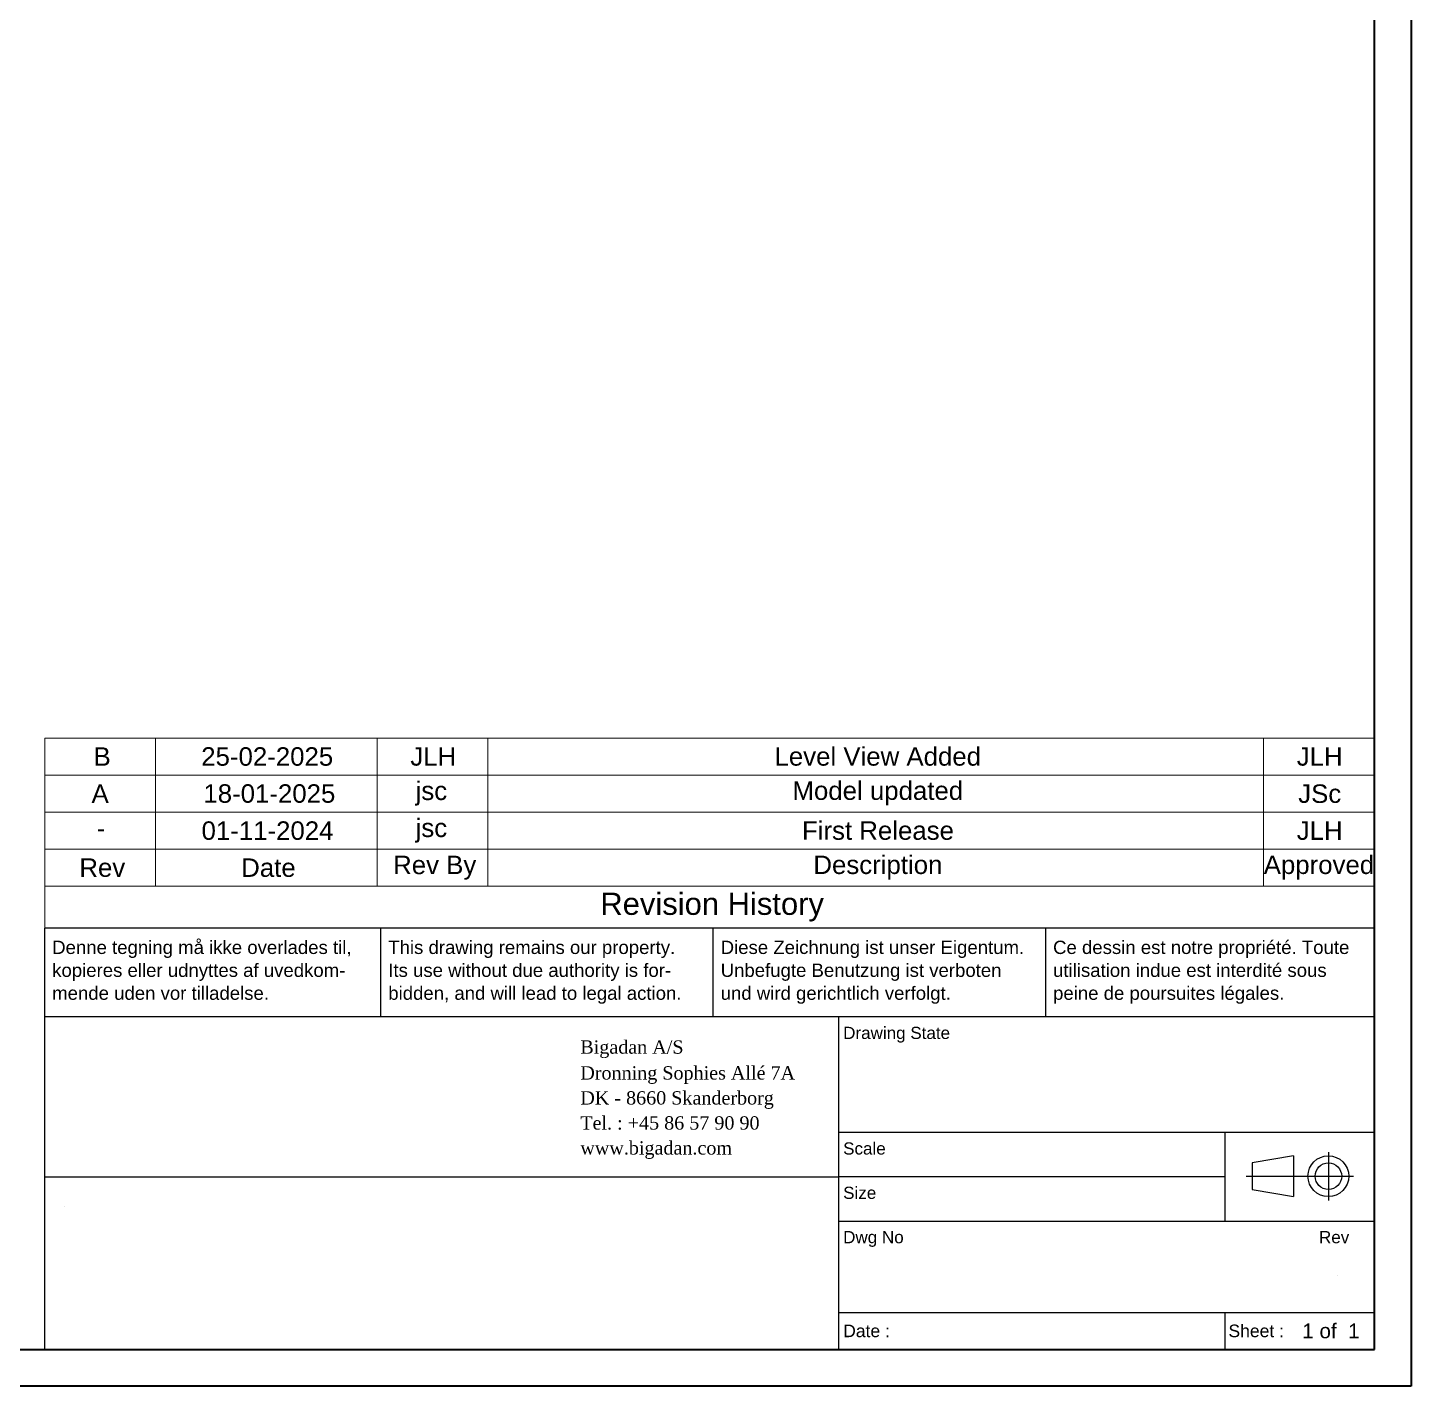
# Model space of a CAD drawing. Header units: millimetres. Extents: x -259789 to 207294, y -77389 to 59400.
# Drawn here: x 65368 to 84100, y 0 to 18384 of the extents above; entities that cross this region are included whole.
import ezdxf
from ezdxf.enums import TextEntityAlignment as Align

# ---------------------------------------------------------------- set-up
doc = ezdxf.new("R2018")
doc.units = ezdxf.units.MM
doc.header["$LTSCALE"] = 100
doc.layers.get('0').update_dxf_attribs({"lineweight": 18})
for name, color, linetype, lineweight in [('Border', 7, 'Continuous', 35), ('Symbol', 7, 'Continuous', 18), ('Title', 7, 'Continuous', 25)]:
    doc.layers.add(name, color=color, linetype=linetype, lineweight=lineweight)
doc.styles.add('Note Text', font='arial.ttf')
doc.styles.get("Standard").update_dxf_attribs({"font": 'arial.ttf'})
doc.styles.add('Text Style150', font='arial.ttf')
doc.styles.add('Text Style72', font='arial.ttf')
doc.styles.add('Text Style85', font='times.ttf')
doc.styles.add('Title', font='arial.ttf')
doc.styles.add('Title150', font='arial.ttf')
doc.styles.add('Title200', font='arial.ttf')

# ---------------------------------------------------------------- blocks, each defined once
blk = doc.blocks.new('Borders Bigadan Border')
at = {"layer": 'Border'}
for p, q in [((841, 594), (841, 0)), ((836, 5), (836, 589)), ((20, 5), (836, 5)), ((841, 0), (0, 0))]:
    blk.add_line(p, q, dxfattribs=at)
blk = doc.blocks.new('Title Blocks Title')
at = {"layer": 'Title'}
for p, q in [((205, 62), (25, 62)), ((25, 50), (25, 62)), ((70.5, 50), (70.5, 62)), ((115.5, 50), (115.5, 62)), ((160.5, 50), (160.5, 62)), ((205, 50), (25, 50)), ((25, 5), (25, 50)), ((132.5, 5), (132.5, 50)), ((205, 34.36), (132.5, 34.36)), ((184.74, 34.36), (184.74, 22.36)), ((25, 28.36), (132.5, 28.36)), ((184.74, 28.36), (132.5, 28.36)), ((132.5, 22.36), (205, 22.36)), ((132.5, 10), (205, 10)), ((184.74, 10), (184.74, 5))]:
    blk.add_line(p, q, dxfattribs=at)
at = {"layer": 'Title', "lineweight": 25}
for p, q in [((194.05, 31.19), (188.45, 30.23)), ((188.45, 30.23), (188.45, 26.63)), ((194.05, 31.19), (194.05, 25.67)), ((198.77, 31.7), (198.77, 25.16)), ((187.65, 28.43), (202.19, 28.43)), ((188.45, 26.63), (194.05, 25.67))]:
    blk.add_line(p, q, dxfattribs=at)
for radius in [2.76, 1.8]:
    blk.add_circle((198.77, 28.43), radius, dxfattribs=at)
at = {"layer": 'Title'}
for s, height, style, p in [('Denne tegning må ikke overlades til,', 1.8, 'Text Style72', (26, 58.5)), ('This drawing remains our property.', 1.8, 'Text Style72', (71.5, 58.5)), ('Diese Zeichnung ist unser Eigentum.', 1.8, 'Text Style72', (116.5, 58.5)), ('Ce dessin est notre propriété. Toute', 1.8, 'Text Style72', (161.5, 58.5)), ('kopieres eller udnyttes af uvedkom-', 1.8, 'Text Style72', (26, 55.4)), ('Its use without due authority is for-', 1.8, 'Text Style72', (71.5, 55.4)), ('Unbefugte Benutzung ist verboten', 1.8, 'Text Style72', (116.5, 55.4)), ('utilisation indue est interdité sous', 1.8, 'Text Style72', (161.5, 55.4)), ('mende uden vor tilladelse.', 1.8, 'Text Style72', (26, 52.3)), ('bidden, and will lead to legal action.', 1.8, 'Text Style72', (71.5, 52.3)), ('und wird gerichtlich verfolgt.', 1.8, 'Text Style72', (116.5, 52.3)), ('peine de poursuites légales.', 1.8, 'Text Style72', (161.5, 52.3)), ('Drawing State', 1.65, 'Title150', (133.08, 47)), ('Bigadan A/S', 1.8, 'Text Style85', (97.5, 45.01)), ('Dronning Sophies Allé 7A', 1.8, 'Text Style85', (97.5, 41.51)), ('DK - 8660 Skanderborg', 1.8, 'Text Style85', (97.5, 38.13)), ('Tel. : +45 86 57 90 90', 1.8, 'Text Style85', (97.5, 34.74)), ('www.bigadan.com', 1.8, 'Text Style85', (97.5, 31.36)), ('Scale', 1.65, 'Title150', (133.08, 31.36)), ('Size', 1.65, 'Title150', (133.08, 25.36)), ('Dwg No', 1.65, 'Title150', (133.08, 19.36)), ('Rev', 1.65, 'Title150', (197.5, 19.36))]:
    blk.add_text(s, height=height, dxfattribs=dict(at, style=style)).set_placement(p)
at = {"layer": 'Title', "style": 'Text Style150'}
for s, p in [('Date :', (133.08, 7.5)), ('Sheet :', (185.24, 7.5))]:
    blk.add_text(s, height=1.7, dxfattribs=at).set_placement(p, align=Align.MIDDLE_LEFT)
at = {"layer": 'Title', "style": 'Title200'}
blk.add_text('1 of  1', height=2, dxfattribs=at).set_placement((203, 7.5), align=Align.MIDDLE_RIGHT)
at = {"layer": 'Title', "color": 1, "true_color": 0xff0000, "insert": (169, 47.68), "char_height": 2.5, "width": 40, "attachment_point": 5, "style": 'Note Text'}
blk.add_mtext('\\fArial|b0|i0; ', dxfattribs=at)
at = {"layer": 'Title', "color": 1, "lineweight": 5, "true_color": 0xff0000, "flags": 253}
blk.add_attdef('STATUS', text='', height=6.2, dxfattribs=at).set_placement((169, 40.36), align=Align.MIDDLE_CENTER)
at = {"layer": 'Title', "lineweight": 30, "flags": 104}
for tag, height, p in [('Initial_View_Scale', 2.39, (158.62, 31.36)), ('Sheet_Size', 2.4, (158.62, 25.36)), ('REVISION_NUMBER', 3.5, (200, 15)), ('CREATION_DATE', 2, (157.5, 7.5))]:
    blk.add_attdef(tag, text='', height=height, dxfattribs=at).set_placement(p, align=Align.MIDDLE_CENTER)
for tag, p in [('PROJECT', (27.5, 24.3)), ('TITLE', (27.5, 17.3)), ('DESCRIPTION', (27.5, 10.3))]:
    blk.add_attdef(tag, text='', height=2.8, dxfattribs=at).set_placement(p, align=Align.TOP_LEFT)
blk.add_attdef('PART_NUMBER', text='', height=3.5, dxfattribs=at).set_placement((135.5, 15), align=Align.MIDDLE_LEFT)
blk = doc.blocks.new('Revision History')
at = {"layer": 'Symbol'}
for p, q in [((656, 87.72), (836, 87.72)), ((656, 87.72), (656, 72.68)), ((671, 87.72), (671, 72.68)), ((701, 87.72), (701, 72.68)), ((716, 87.72), (716, 72.68)), ((821, 87.72), (821, 72.68)), ((836, 87.72), (836, 72.68)), ((656, 82.71), (836, 82.71)), ((656, 77.69), (836, 77.69)), ((656, 72.68), (836, 72.68)), ((656, 67.66), (656, 72.68)), ((671, 67.66), (671, 72.68)), ((701, 67.66), (701, 72.68)), ((716, 67.66), (716, 72.68)), ((821, 67.66), (821, 72.68)), ((836, 67.66), (836, 72.68)), ((656, 62), (656, 67.66)), ((656, 67.66), (836, 67.66)), ((836, 62), (836, 67.66)), ((656, 62), (836, 62))]:
    blk.add_line(p, q, dxfattribs=at)
at = {"layer": 'Symbol', "color": 7, "attachment_point": 7}
for s, insert, char_height, style in [('B', (662.6, 83.97), 2.5, 'Note Text'), ('25-02-2025', (677.18, 83.94), 2.5, 'Note Text'), ('JLH', (705.49, 83.95), 2.5, 'Note Text'), ('Level View Added', (754.79, 83.95), 2.5, 'Note Text'), ('JLH', (825.49, 83.95), 2.5, 'Note Text'), ('A', (662.33, 78.95), 2.5, 'Note Text'), ('18-01-2025', (677.47, 78.93), 2.5, 'Note Text'), ('jsc', (706.2, 78.58), 2.5, 'Note Text'), ('Model updated', (757.22, 78.6), 2.5, 'Note Text'), ('JSc', (825.69, 78.91), 2.5, 'Note Text'), ('jsc', (706.2, 73.57), 2.5, 'Note Text'), ('-', (663.03, 74.28), 2.5, 'Note Text'), ('01-11-2024', (677.22, 73.91), 2.5, 'Note Text'), ('First Release', (758.51, 73.92), 2.5, 'Note Text'), ('JLH', (825.49, 73.91), 2.5, 'Note Text'), ('Rev', (660.68, 68.9), 2.5, 'Note Text'), ('Date', (682.59, 68.9), 2.5, 'Note Text'), ('Rev By', (703.16, 68.55), 2.5, 'Note Text'), ('Description', (760.05, 68.57), 2.5, 'Note Text'), ('Approved', (821.02, 68.57), 2.5, 'Note Text'), ('Revision History', (731.21, 62.89), 3, 'Title')]:
    blk.add_mtext(s, dxfattribs=dict(at, insert=insert, char_height=char_height, style=style))

msp = doc.modelspace()

# ---------------------------------------------------------------- block references
at = {"xscale": 100, "yscale": 100, "zscale": 100}
msp.add_blockref('Borders Bigadan Border', (0, 0), dxfattribs=at)
ref = msp.add_blockref('Title Blocks Title', (63100, 0), dxfattribs=dict(xscale=100, yscale=100, zscale=100))
lines = msp.add_mtext('4003-04.1-F01', dxfattribs={"layer": 'Title', "insert": (76650, 1500), "char_height": 2.5, "attachment_point": 1})
ref.add_attrib('PART_NUMBER', '', (76650, 1500), dxfattribs={"flags": 104}).embed_mtext(lines)
lines = msp.add_mtext('01-11-2024', dxfattribs={"layer": 'Title', "insert": (78850, 750), "char_height": 2.5, "attachment_point": 1})
ref.add_attrib('CREATION_DATE', '', (78850, 750), dxfattribs={"flags": 104}).embed_mtext(lines)
lines = msp.add_mtext('Area 04', dxfattribs={"layer": 'Title', "insert": (65850, 1730), "char_height": 2.5, "attachment_point": 1})
ref.add_attrib('TITLE', '', (65850, 1730), dxfattribs={"flags": 104}).embed_mtext(lines)
lines = msp.add_mtext('Foundation Layout', dxfattribs={"layer": 'Title', "insert": (65850, 1030), "char_height": 2.5, "attachment_point": 1})
ref.add_attrib('DESCRIPTION', '', (65850, 1030), dxfattribs={"flags": 104}).embed_mtext(lines)
lines = msp.add_mtext('4003 - Nurmo', dxfattribs={"layer": 'Title', "insert": (65850, 2430), "char_height": 2.5, "attachment_point": 1})
ref.add_attrib('PROJECT', '', (65850, 2430), dxfattribs={"flags": 104}).embed_mtext(lines)
lines = msp.add_mtext('A1 (594x841 mm)', dxfattribs={"layer": 'Title', "insert": (78962, 2536), "char_height": 2.5, "attachment_point": 1})
ref.add_attrib('Sheet_Size', '', (78962, 2536), dxfattribs={"flags": 104}).embed_mtext(lines)
lines = msp.add_mtext('1 : 100', dxfattribs={"layer": 'Title', "insert": (78962, 3136), "char_height": 2.5, "attachment_point": 1})
ref.add_attrib('Initial_View_Scale', '', (78962, 3136), dxfattribs={"flags": 104}).embed_mtext(lines)
lines = msp.add_mtext('B', dxfattribs={"layer": 'Title', "insert": (83100, 1500), "char_height": 2.5, "attachment_point": 1})
ref.add_attrib('REVISION_NUMBER', '', (83100, 1500), dxfattribs={"flags": 104}).embed_mtext(lines)
at = {"layer": 'Symbol', "xscale": 100, "yscale": 100, "zscale": 100}
msp.add_blockref('Revision History', (0, 0), dxfattribs=at)

doc.saveas('drawing.dxf')
